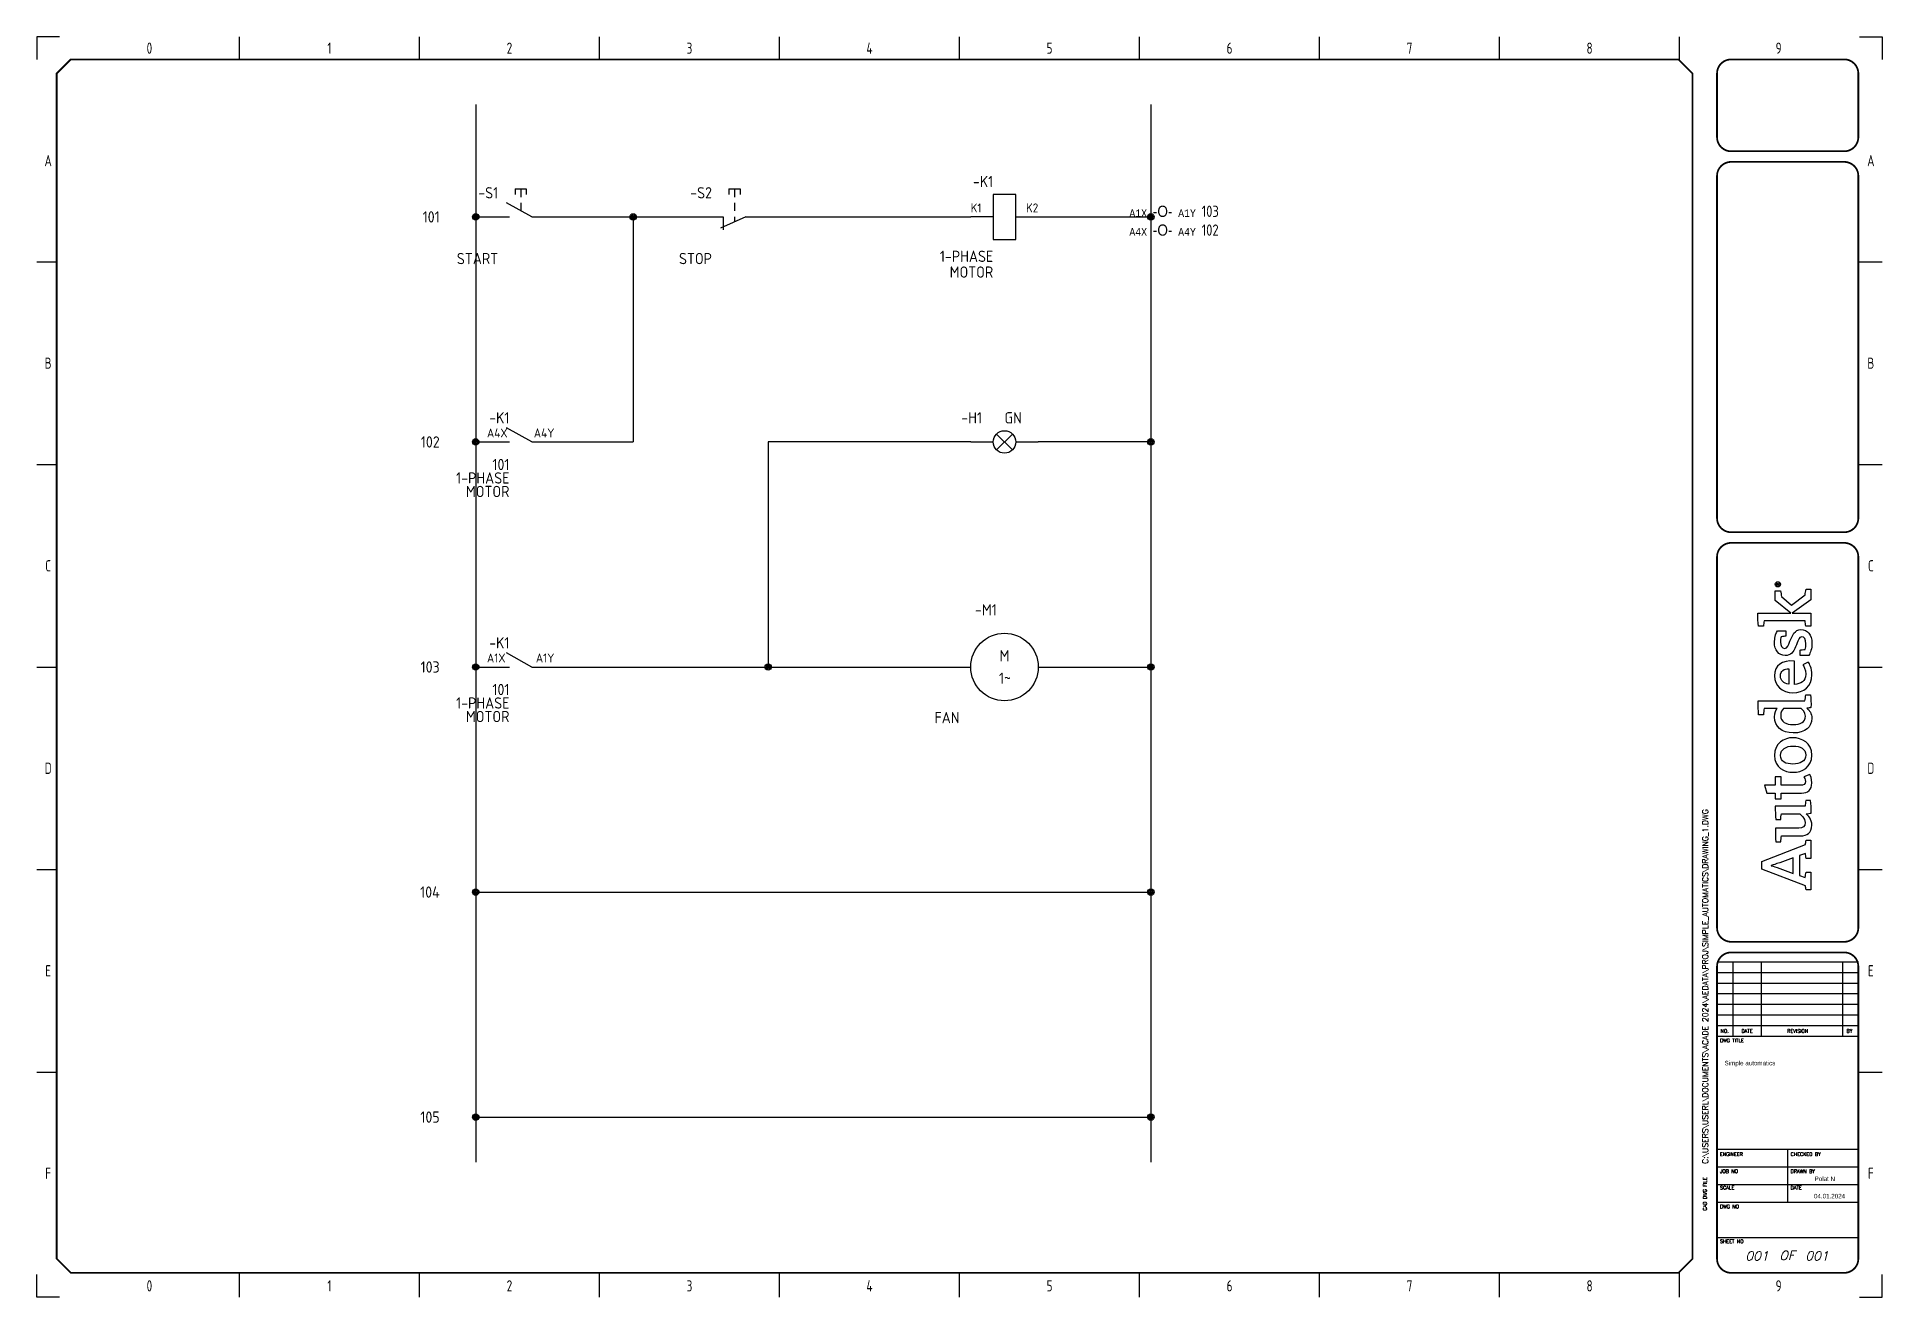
# Model space of a CAD drawing. Extents: x 5 to 415, y 5 to 285.
import ezdxf
from ezdxf.enums import TextEntityAlignment as Align

# ---------------------------------------------------------------- set-up
doc = ezdxf.new("R2010")
doc.units = 0
doc.header["$LTSCALE"] = 10
for name, color, linetype in [('DESC', 7, 'Continuous'), ('DESCCHILD', 7, 'Continuous'), ('LAYER_1', 160, 'Continuous'), ('MISC', 4, 'Continuous'), ('SYMS', 7, 'Continuous'), ('TAGS', 4, 'Continuous'), ('TERMS', 3, 'Continuous'), ('TITLE', 7, 'Continuous'), ('Title blocks', 7, 'Continuous'), ('WIRES', 7, 'Continuous'), ('XREF', 7, 'Continuous'), ('XREFCHILD', 134, 'Continuous')]:
    doc.layers.add(name, color=color, linetype=linetype)
doc.styles.add('ISO8', font='ISO8.shx', dxfattribs={"width": 0.8})
doc.styles.add('ITALIC', font='ITALIC')
doc.styles.add('SIMPLEX', font='simplex')
doc.styles.add('WD_IEC', font='ISOCP2.shx', dxfattribs={"width": 0.9, "height": 4})

# ---------------------------------------------------------------- blocks, each defined once
blk = doc.blocks.new('AI9-BLK2')
at = {"layer": 'LAYER_1', "color": 7}
blk.add_circle((0, 0), 2.03, dxfattribs=at)
blk.add_open_spline([(1.7, 0), (1.7, -1), (1, -1.8), (0, -1.8), (-1, -1.8), (-1.7, -1), (-1.7, 0), (-1.7, 1), (-1, 1.8), (0, 1.8), (1, 1.8), (1.7, 1), (1.7, 0)], degree=3, knots=[0, 0, 0, 0, 1, 1, 1, 2, 2, 2, 3, 3, 3, 4, 4, 4, 4], dxfattribs=at)
blk = doc.blocks.new('AI9-BLK1')
at = {"layer": 'LAYER_1', "color": 7}
for points, knots in [([(0.7, -1.1), (0.7, -1.1), (0.2, -0.4), (0.2, -0.4), (0.1, -0.2), (0, -0.2), (-0.1, -0.1), (0.3, 0), (0.5, 0.2), (0.5, 0.5), (0.5, 0.8), (0.3, 1.1), (-0.2, 1.1), (-0.2, 1.1), (-0.8, 1.1), (-0.8, 1.1), (-0.8, 1.1), (-0.8, -1.1), (-0.8, -1.1), (-0.8, -1.1), (-0.5, -1.1), (-0.5, -1.1), (-0.5, -1.1), (-0.5, -0.1), (-0.5, -0.1), (-0.4, -0.1), (-0.3, -0.2), (-0.2, -0.3), (-0.2, -0.3), (0.3, -1.1), (0.3, -1.1), (0.3, -1.1), (0.7, -1.1), (0.7, -1.1)], [0, 0, 0, 0, 1, 1, 1, 2, 2, 2, 3, 3, 3, 4, 4, 4, 5, 5, 5, 6, 6, 6, 7, 7, 7, 8, 8, 8, 9, 9, 9, 10, 10, 10, 11, 11, 11, 11]), ([(0.2, 0.5), (0.2, 0.2), (-0.1, 0.1), (-0.3, 0.1), (-0.3, 0.1), (-0.5, 0.1), (-0.5, 0.1), (-0.5, 0.1), (-0.5, 0.8), (-0.5, 0.8), (-0.5, 0.8), (-0.2, 0.8), (-0.2, 0.8), (0.1, 0.8), (0.2, 0.7), (0.2, 0.5)], [0, 0, 0, 0, 1, 1, 1, 2, 2, 2, 3, 3, 3, 4, 4, 4, 5, 5, 5, 5])]:
    blk.add_open_spline(points, degree=3, knots=knots, dxfattribs=at)
blk = doc.blocks.new('LOGO')
for points, knots in [([(35.2, 4.3), (35.2, 4.3), (22.1, 38.1), (22.1, 38.1), (22.1, 38.1), (16.1, 38.1), (16.1, 38.1), (16.1, 38.1), (3.2, 4.3), (3.2, 4.3), (2.2, 4.2), (0.9, 4), (0, 3.7), (0, 3.7), (0, 0), (0, 0), (0, 0), (13.7, 0), (13.7, 0), (13.7, 0), (13.7, 3.7), (13.7, 3.7), (12.4, 4), (10.9, 4.3), (9.5, 4.4), (9.5, 4.4), (11.1, 8.8), (11.1, 8.8), (11.1, 8.8), (26.8, 8.8), (26.8, 8.8), (26.8, 8.8), (28.4, 4.3), (28.4, 4.3), (27, 4.2), (25.8, 4), (24.5, 3.7), (24.5, 3.7), (24.5, 0), (24.5, 0), (24.5, 0), (38.7, 0), (38.7, 0), (38.7, 0), (38.7, 3.7), (38.7, 3.7), (37.9, 3.9), (36, 4.3), (35.2, 4.3)], [0, 0, 0, 0, 1, 1, 1, 2, 2, 2, 3, 3, 3, 4, 4, 4, 5, 5, 5, 6, 6, 6, 7, 7, 7, 8, 8, 8, 9, 9, 9, 10, 10, 10, 11, 11, 11, 12, 12, 12, 13, 13, 13, 14, 14, 14, 15, 15, 15, 16, 16, 16, 16]), ([(12.8, 13.8), (12.8, 13.8), (16.6, 24.3), (16.6, 24.3), (17.8, 27.5), (18.2, 28.8), (18.8, 30.9), (18.8, 30.9), (18.9, 30.9), (18.9, 30.9), (19.6, 28.9), (20, 27.5), (21.1, 24.3), (21.1, 24.3), (24.9, 13.8), (24.9, 13.8), (24.9, 13.8), (12.8, 13.8), (12.8, 13.8)], [0, 0, 0, 0, 1, 1, 1, 2, 2, 2, 3, 3, 3, 4, 4, 4, 5, 5, 5, 6, 6, 6, 6]), ([(70.8, 23.1), (70.8, 23.1), (70.8, 27.7), (70.8, 27.7), (70.8, 27.7), (75.3, 27.7), (75.3, 27.7), (75.3, 27.7), (75.3, 34.3), (75.3, 34.3), (75.3, 34.3), (81.3, 36.2), (81.3, 36.2), (81.3, 36.2), (81.3, 27.7), (81.3, 27.7), (81.3, 27.7), (88, 27.7), (88, 27.7), (88, 27.7), (88, 23.1), (88, 23.1), (88, 23.1), (81.3, 23.1), (81.3, 23.1), (81.3, 23.1), (81.3, 8.4), (81.3, 8.4), (81.3, 5.6), (82.1, 4.3), (84.3, 4.3), (86, 4.3), (87.5, 5.1), (88, 5.5), (88, 5.5), (89.7, 0.9), (89.7, 0.9), (88.7, 0.3), (86.5, -0.7), (83.2, -0.7), (77.6, -0.7), (75.3, 2.4), (75.3, 7.4), (75.3, 7.4), (75.3, 23.1), (75.3, 23.1), (75.3, 23.1), (70.8, 23.1), (70.8, 23.1)], [0, 0, 0, 0, 1, 1, 1, 2, 2, 2, 3, 3, 3, 4, 4, 4, 5, 5, 5, 6, 6, 6, 7, 7, 7, 8, 8, 8, 9, 9, 9, 10, 10, 10, 11, 11, 11, 12, 12, 12, 13, 13, 13, 14, 14, 14, 15, 15, 15, 16, 16, 16, 16]), ([(147.1, 4.7), (147.1, 5.4), (147, 6.1), (147, 6.9), (147, 6.9), (147, 41.1), (147, 41.1), (143.4, 41.2), (139.3, 41), (136.1, 40.7), (136.1, 40.7), (136.1, 37), (136.1, 37), (137.7, 36.8), (139.6, 36.6), (141, 36.4), (141, 36.4), (141, 36.4), (141, 36.4), (141, 36.4), (141, 26.2), (141, 26.2), (140, 27.1), (138, 28.4), (134.3, 28.4), (127.3, 28.4), (122, 22.6), (122, 13.8), (122, 4.5), (126.6, -0.7), (133.4, -0.7), (137.1, -0.7), (139.6, 1.1), (141.3, 3.1), (141.3, 2.1), (141.6, 0.6), (141.8, 0), (145.2, -0.2), (148.7, 0.1), (151.7, 0.4), (151.7, 0.4), (151.7, 4.1), (151.7, 4.1), (150.2, 4.2), (148.4, 4.5), (147.1, 4.7)], [0, 0, 0, 0, 1, 1, 1, 2, 2, 2, 3, 3, 3, 4, 4, 4, 5, 5, 5, 6, 6, 6, 7, 7, 7, 8, 8, 8, 9, 9, 9, 10, 10, 10, 11, 11, 11, 12, 12, 12, 13, 13, 13, 14, 14, 14, 15, 15, 15, 15]), ([(229.4, 4.6), (229.4, 4.6), (221.5, 15.2), (221.5, 15.2), (221.5, 15.2), (228, 23), (228, 23), (229.4, 23.1), (231.3, 23.3), (232.4, 23.6), (232.4, 23.6), (232.4, 27.7), (232.4, 27.7), (232.4, 27.7), (225, 27.7), (225, 27.7), (225, 27.7), (215.2, 15.6), (215.2, 15.6), (215.2, 15.6), (215.2, 41.2), (215.2, 41.2), (211.8, 41.3), (208.2, 41.2), (205.1, 40.9), (205.1, 40.9), (205.1, 36.9), (205.1, 36.9), (206.5, 36.8), (208, 36.6), (209.1, 36.5), (209.1, 36.5), (209.1, 4.5), (209.1, 4.5), (207.8, 4.4), (206.3, 4.2), (205.1, 4), (205.1, 4), (205.1, 0), (205.1, 0), (205.1, 0), (215.2, 0), (215.2, 0), (215.2, 0), (215.2, 14.5), (215.2, 14.5), (215.2, 14.5), (225.6, 0), (225.6, 0), (225.6, 0), (233.7, 0), (233.7, 0), (233.7, 0), (233.7, 3.8), (233.7, 3.8), (232.2, 4.2), (230.6, 4.4), (229.4, 4.6)], [0, 0, 0, 0, 1, 1, 1, 2, 2, 2, 3, 3, 3, 4, 4, 4, 5, 5, 5, 6, 6, 6, 7, 7, 7, 8, 8, 8, 9, 9, 9, 10, 10, 10, 11, 11, 11, 12, 12, 12, 13, 13, 13, 14, 14, 14, 15, 15, 15, 16, 16, 16, 17, 17, 17, 18, 18, 18, 19, 19, 19, 19]), ([(59.7, -0.1), (59.5, 0.6), (59.2, 2.6), (59.1, 3.8), (57.8, 2), (54.9, -0.7), (50.2, -0.7), (44.2, -0.7), (42, 3.1), (42, 8.1), (42, 8.1), (42, 22.9), (42, 22.9), (40.6, 23.2), (38.8, 23.4), (37.3, 23.5), (37.3, 23.5), (37.3, 27.3), (37.3, 27.3), (40.3, 27.6), (44.4, 27.8), (48, 27.6), (48, 27.6), (48, 9.3), (48, 9.3), (48, 6.2), (49.1, 4.5), (52.3, 4.5), (55.8, 4.5), (58.4, 7.9), (59, 8.6), (59, 8.6), (59, 23), (59, 23), (57.8, 23.2), (56, 23.4), (54.6, 23.5), (54.6, 23.5), (54.6, 27.3), (54.6, 27.3), (57.6, 27.7), (61.5, 27.8), (65, 27.7), (65, 27.7), (65, 4.6), (65, 4.6), (66.3, 4.4), (68.1, 4.2), (69.6, 4.1), (69.6, 4.1), (69.6, 0.3), (69.6, 0.3), (66.7, 0), (63, -0.2), (59.7, -0.1)], [0, 0, 0, 0, 1, 1, 1, 2, 2, 2, 3, 3, 3, 4, 4, 4, 5, 5, 5, 6, 6, 6, 7, 7, 7, 8, 8, 8, 9, 9, 9, 10, 10, 10, 11, 11, 11, 12, 12, 12, 13, 13, 13, 14, 14, 14, 15, 15, 15, 16, 16, 16, 17, 17, 17, 18, 18, 18, 18]), ([(104.8, -0.7), (95.2, -0.7), (91.4, 7), (91.4, 13.8), (91.4, 20.6), (95.1, 28.4), (104.6, 28.4), (114.1, 28.4), (118.3, 20.8), (118.3, 14), (118.3, 7.2), (114.2, -0.7), (104.8, -0.7)], [0, 0, 0, 0, 1, 1, 1, 2, 2, 2, 3, 3, 3, 4, 4, 4, 4]), ([(104.5, 23.6), (99.6, 23.6), (97.8, 19.5), (97.8, 14), (97.8, 8.5), (99.9, 4.1), (104.8, 4.1), (109.8, 4.1), (111.8, 8.2), (111.8, 13.8), (111.8, 19.3), (109.5, 23.6), (104.5, 23.6)], [0, 0, 0, 0, 1, 1, 1, 2, 2, 2, 3, 3, 3, 4, 4, 4, 4]), ([(141, 7.6), (140.3, 6.7), (138.2, 4.3), (135, 4.3), (130.5, 4.3), (128.5, 8.1), (128.5, 13.8), (128.5, 19.6), (130.9, 23.5), (135.4, 23.5), (138.3, 23.5), (139.9, 22.3), (141, 21.3), (141, 21.3), (141, 7.6), (141, 7.6)], [0, 0, 0, 0, 1, 1, 1, 2, 2, 2, 3, 3, 3, 4, 4, 4, 5, 5, 5, 5]), ([(167.6, 4.1), (171.4, 4.1), (173.8, 5.5), (175, 6.2), (175, 6.2), (177.1, 2.1), (177.1, 2.1), (175.5, 1.1), (172.6, -0.7), (167.2, -0.7), (158.2, -0.7), (153.3, 5.5), (153.3, 14), (153.3, 22.5), (158.9, 28.4), (166.4, 28.4), (174.6, 28.4), (178.7, 22.5), (177.9, 12.9), (177.9, 12.9), (159.8, 12.9), (159.8, 12.9), (160, 7.9), (162.3, 4.1), (167.6, 4.1)], [0, 0, 0, 0, 1, 1, 1, 2, 2, 2, 3, 3, 3, 4, 4, 4, 5, 5, 5, 6, 6, 6, 7, 7, 7, 8, 8, 8, 8]), ([(172, 17.3), (171.9, 20.8), (170.4, 23.7), (166.3, 23.7), (162.6, 23.7), (160.6, 21.2), (159.9, 17.3), (159.9, 17.3), (172, 17.3), (172, 17.3)], [0, 0, 0, 0, 1, 1, 1, 2, 2, 2, 3, 3, 3, 3]), ([(193.3, 16.4), (190.2, 17.6), (187.8, 18.3), (187.8, 20.5), (187.8, 22.6), (189.9, 23.7), (192.6, 23.7), (194.1, 23.7), (195.6, 23.5), (196.8, 23.1), (196.9, 21.9), (197.1, 20.1), (197.3, 19.6), (197.3, 19.6), (201.3, 19.6), (201.3, 19.6), (201.3, 19.6), (201.3, 26.1), (201.3, 26.1), (200.2, 26.8), (197.1, 28.4), (192.4, 28.4), (186.5, 28.4), (182.2, 25), (182.2, 20.1), (182.2, 15.7), (184.9, 13.4), (189.1, 11.9), (193.4, 10.4), (196.7, 9.3), (196.7, 7.2), (196.7, 5.1), (195, 3.9), (191.4, 3.9), (189.9, 3.9), (188.1, 4.1), (187, 4.6), (186.9, 5.9), (186.6, 7.8), (186.3, 8.4), (186.3, 8.4), (182.3, 8.4), (182.3, 8.4), (182.3, 8.4), (182.3, 1.6), (182.3, 1.6), (182.3, 1.6), (182.3, 1.6), (182.3, 1.6), (184.1, 0.5), (187.5, -0.8), (191.8, -0.8), (198.3, -0.8), (202.4, 2.6), (202.4, 7.8), (202.4, 12.5), (197.8, 14.6), (193.3, 16.4)], [0, 0, 0, 0, 1, 1, 1, 2, 2, 2, 3, 3, 3, 4, 4, 4, 5, 5, 5, 6, 6, 6, 7, 7, 7, 8, 8, 8, 9, 9, 9, 10, 10, 10, 11, 11, 11, 12, 12, 12, 13, 13, 13, 14, 14, 14, 15, 15, 15, 16, 16, 16, 17, 17, 17, 18, 18, 18, 19, 19, 19, 19])]:
    blk.add_open_spline(points, degree=3, knots=knots)
for name, p in [('AI9-BLK2', (237.6, 25.7)), ('AI9-BLK1', (237.8, 25.7))]:
    blk.add_blockref(name, p)
blk = doc.blocks.new('Title_blocks_A3')
at = {"layer": 'TITLE'}
for p, q in [((372.89, 276.86), (372.89, 259.33)), ((378.32, 79.49), (409.72, 79.49)), ((381.85, 79.49), (381.85, 63)), ((388.13, 79.49), (388.13, 63)), ((406.19, 79.49), (406.19, 63)), ((378.32, 77.13), (409.72, 77.13)), ((378.32, 74.78), (409.72, 74.78)), ((378.32, 72.42), (409.72, 72.42)), ((378.32, 70.06), (409.72, 70.06)), ((378.32, 67.71), (409.72, 67.71)), ((378.32, 65.35), (409.72, 65.35)), ((378.32, 63), (409.72, 63)), ((372.89, 13.53), (372.89, 37.81)), ((378.32, 37.87), (409.72, 37.87)), ((394.02, 26.1), (394.02, 37.87)), ((378.32, 33.95), (409.72, 33.95)), ((378.32, 30.02), (409.72, 30.02)), ((378.32, 26.1), (409.72, 26.1)), ((378.32, 18.24), (409.72, 18.24))]:
    blk.add_line(p, q, dxfattribs=at)
at = {"layer": 'TITLE', "const_width": 0.392}
blk.add_lwpolyline([(372.89, 13.53), (372.89, 276.86), (369.75, 280), (12.53, 280), (9.39, 276.86), (9.39, 13.53), (12.53, 10.39), (369.75, 10.39)], close=True, dxfattribs=at)
for points in [[(381.46, 280, 0.414214), (378.32, 276.86, 0.414214)], [(409.72, 276.86, 0.414214), (406.58, 280, 0.414214)], [(378.32, 262.73, 0.414214), (381.46, 259.59, 0.414214)], [(406.58, 259.59, 0.414214), (409.72, 262.73, 0.414214)], [(381.46, 257.23, 0.414214), (378.32, 254.09, 0.414214)], [(409.72, 254.09, 0.414214), (406.58, 257.23, 0.414214)], [(378.32, 178.08, 0.414214), (381.46, 174.94, 0.414214)], [(406.58, 174.94, 0.414214), (409.72, 178.08, 0.414214)], [(381.46, 172.58, 0.414214), (378.32, 169.44, 0.414214)], [(409.72, 169.44, 0.414214), (406.58, 172.58, 0.414214)], [(378.32, 87.08, 0.414214), (381.46, 83.94, 0.414214)], [(406.58, 83.94, 0.414214), (409.72, 87.08, 0.414214)], [(381.46, 81.58, 0.414214), (378.32, 78.44, 0.414214)], [(409.72, 78.44, 0.414214), (406.58, 81.58, 0.414214)], [(378.32, 13.53, 0.414214), (381.46, 10.39, 0.414214)], [(406.58, 10.39, 0.414214), (409.72, 13.53, 0.414214)]]:
    blk.add_lwpolyline(points, format="xyb", dxfattribs=at)
for points in [[(406.58, 280), (381.46, 280)], [(378.32, 276.86), (378.32, 262.73)], [(409.72, 276.86), (409.72, 262.73)], [(406.58, 259.59), (381.46, 259.59)], [(378.32, 254.09), (378.32, 178.08)], [(406.58, 257.23), (381.46, 257.23)], [(409.72, 254.09), (409.72, 178.08)], [(381.46, 174.94), (406.58, 174.94)], [(381.46, 172.58), (406.58, 172.58)], [(381.46, 83.94), (406.58, 83.94)], [(378.32, 78.44), (378.32, 13.53)], [(381.46, 81.58), (406.58, 81.58)], [(409.72, 78.44), (409.72, 13.53)], [(381.46, 10.39), (406.58, 10.39)]]:
    blk.add_lwpolyline(points, dxfattribs=at)
at = {"layer": 'TITLE', "color": 7, "const_width": 0.392}
for points in [[(378.32, 169.44), (378.32, 87.08)], [(409.72, 169.44), (409.72, 87.08)]]:
    blk.add_lwpolyline(points, dxfattribs=at)
at = {"layer": 'Title blocks', "color": 7}
for p, q in [((50, 280), (50, 285)), ((90, 280), (90, 285)), ((130, 280), (130, 285)), ((170, 280), (170, 285)), ((250, 280), (250, 285)), ((290, 280), (290, 285)), ((330, 280), (330, 285)), ((370, 280), (370, 285)), ((5, 235), (9.39, 235)), ((410, 235), (415, 235)), ((5, 190), (9.39, 190)), ((410, 190), (415, 190)), ((5, 100), (9.39, 100)), ((410, 100), (415, 100)), ((5, 55), (9.39, 55)), ((410, 55), (415, 55)), ((50, 5), (50, 10.39)), ((90, 5), (90, 10.39)), ((130, 5), (130, 10.39)), ((170, 5), (170, 10.39)), ((250, 5), (250, 10.39)), ((290, 5), (290, 10.39)), ((330, 5), (330, 10.39)), ((370, 5), (370, 10.64))]:
    blk.add_line(p, q, dxfattribs=at)
at = {"layer": 'Title blocks', "color": 2}
for p, q in [((210, 280), (210, 285)), ((5, 145), (9.39, 145)), ((410, 145), (415, 145)), ((210, 5), (210, 10.39))]:
    blk.add_line(p, q, dxfattribs=at)
at = {"layer": 'Title blocks'}
for points in [[(10, 285), (5, 285), (5, 280)], [(410, 285), (415, 285), (415, 280)], [(10, 5), (5, 5), (5, 10)], [(410, 5), (415, 5), (415, 10)]]:
    blk.add_lwpolyline(points, dxfattribs=at)
at = {"xscale": 0.2857500000000073, "yscale": 0.2857500000000073, "zscale": 0.2857500000000073, "rotation": 90}
blk.add_blockref('LOGO', (399.19, 95.48), dxfattribs=at)
at = {"layer": 'TITLE', "color": 1, "style": 'SIMPLEX'}
for s, p in [('DWG TITLE', (378.97, 61.62)), ('ENGINEER', (378.97, 36.37)), ('CHECKED BY', (394.67, 36.37)), ('JOB NO', (378.97, 32.57)), ('DRAWN BY', (394.67, 32.57)), ('SCALE', (378.97, 28.91)), ('DATE', (394.67, 28.91)), ('DWG NO', (378.97, 24.72)), ('SHEET NO', (378.97, 17))]:
    blk.add_text(s, height=0.785, dxfattribs=at).set_placement(p)
at = {"layer": 'TITLE', "color": 1}
for s, height, style, p in [('NO.', 0.785, 'SIMPLEX', (380.02, 64.11)), ('DATE', 0.785, 'SIMPLEX', (384.99, 64.11)), ('REVISION', 0.785, 'SIMPLEX', (396.24, 64.11)), ('BY', 0.785, 'SIMPLEX', (407.76, 64.11)), ('OF', 2, 'ITALIC', (393.89, 14.25))]:
    blk.add_text(s, height=height, dxfattribs=dict(at, style=style)).set_placement(p, align=Align.MIDDLE)
at = {"layer": 'TITLE', "color": 1, "style": 'SIMPLEX'}
blk.add_text('CAD DWG FILE', height=0.7852, rotation=90, dxfattribs=at).set_placement((376.02, 24.2))
at = {"layer": 'TITLE', "color": 1, "style": 'ITALIC'}
for tag, height, p in [('TITLE#1', 1.5, (393.23, 52.79)), ('TITLE#2', 1.5, (393.23, 50.25)), ('TITLE#3', 1.5, (393.23, 47.71)), ('TITLE#4', 1.5, (393.23, 45.16)), ('DWG#', 2, (393.23, 20.38))]:
    blk.add_attdef(tag, text='', height=height, dxfattribs=at).set_placement(p, align=Align.CENTER)
at = {"layer": 'TITLE', "color": 1, "style": 'SIMPLEX'}
blk.add_attdef('CAD#', (376.32, 34.6), '', height=1.25, rotation=90, dxfattribs=at)
at = {"layer": 'TITLE', "color": 1}
for tag, p, height, style in [('ENGINEER', (381.68, 34.6), 1.25, 'ITALIC'), ('CHKDBY', (396.6, 34.6), 1.25, 'ITALIC'), ('JOB#', (384.53, 30.65), 1.25, 'SIMPLEX'), ('DRAWNBY', (397.48, 30.65), 1.25, 'ITALIC'), ('SCALE', (383.14, 26.88), 1.25, 'SIMPLEX'), ('DATE', (396.4, 26.88), 1.25, 'SIMPLEX'), ('SHTS', (397.95, 13.15), 2, 'ITALIC')]:
    blk.add_attdef(tag, p, '', height=height, dxfattribs=dict(at, style=style))
at = {"layer": 'TITLE', "color": 1, "style": 'ITALIC'}
blk.add_attdef('SH#', text='', height=2, dxfattribs=at).set_placement((389.77, 13.15), align=Align.RIGHT)
at = {"layer": 'TITLE', "color": 7, "flags": 9}
blk.add_attdef('WD_TB', (381.46, 10.39), '', height=1.57, dxfattribs=at)
at = {"layer": 'Title blocks', "style": 'ISO8', "width": 0.8}
for s, p in [('0', (30, 282.5)), ('1', (70, 282.5)), ('2', (110, 282.5)), ('3', (150, 282.5)), ('4', (190, 282.5)), ('5', (230, 282.5)), ('6', (270, 282.5)), ('7', (310, 282.5)), ('8', (350, 282.5)), ('9', (392, 282.5)), ('A', (7.5, 257.5)), ('A', (412.5, 257.5)), ('B', (7.5, 212.5)), ('B', (412.5, 212.5)), ('C', (7.5, 167.5)), ('C', (412.5, 167.5)), ('D', (7.5, 122.5)), ('D', (412.5, 122.5)), ('E', (7.5, 77.5)), ('E', (412.5, 77.5)), ('F', (7.5, 32.5)), ('F', (412.5, 32.5)), ('0', (30, 7.5)), ('1', (70, 7.5)), ('2', (110, 7.5)), ('3', (150, 7.5)), ('4', (190, 7.5)), ('5', (230, 7.5)), ('6', (270, 7.5)), ('7', (310, 7.5)), ('8', (350, 7.5)), ('9', (392, 7.5))]:
    blk.add_text(s, height=2.5, dxfattribs=at).set_placement(p, align=Align.MIDDLE)
blk = doc.blocks.new('WD_MLRH')
at = {"style": 'WD_IEC'}
blk.add_attdef('RUNGFIRST', text='', height=2.5, dxfattribs=at).set_placement((-8, 0), align=Align.MIDDLE_RIGHT)
at = {"style": 'WD_IEC', "flags": 1}
for tag, p in [('RUNGHORV', (-8, -4.05)), ('WIREMODE', (-8, -8.99)), ('RUNGDIST', (-8, -6.4)), ('RUNGCNT', (-8, -7.6)), ('RUNGINC', (-8, -5.2)), ('WIRE-START', (-8, -11.39)), ('WIRE-GSUF', (-8, -12.69)), ('WIREFMT', (-8, -10.29)), ('PH3SPACE', (-8, -13.98))]:
    blk.add_attdef(tag, text='', height=0.8, dxfattribs=at).set_placement(p, align=Align.RIGHT)
blk = doc.blocks.new('WDDOT')
for radius in [0.72, 0.449, 0.223]:
    blk.add_circle((0, 0), radius)
blk = doc.blocks.new('HPB11')
for p, q in [((-1.25, 6.25), (1.25, 6.25)), ((-1.25, 6.25), (-1.25, 5)), ((0, 6.25), (0, 4.38)), ((1.25, 6.25), (1.25, 5)), ((-7.5, 0), (-2.5, 0)), ((2.5, 0), (-3.12, 3.12)), ((0, 3.12), (0, 1.39)), ((2.5, 0), (7.5, 0))]:
    blk.add_line(p, q)
at = {"style": 'WD_IEC'}
for tag, p in [('INST', (-5, 10.12)), ('LOC', (-5, 7.12)), ('TAG1', (-5, 4.12)), ('DESC1', (-5, -10.5)), ('DESC2', (-5, -13.5)), ('DESC3', (-5, -16.5))]:
    blk.add_attdef(tag, text='', height=2.5, dxfattribs=at).set_placement(p, align=Align.RIGHT)
for tag, p, height, flags in [('MFG', (4.92, 12.12), 1.5, 9), ('CAT', (4.92, 9.62), 1.5, 9), ('X4TERM01', (-7.5, 0), 0.32, 1), ('TERM01', (-7.5, 1), 2, 8), ('X8LINK', (0, 0), 0.32, 1), ('X1TERM02', (7.5, 0), 0.32, 1), ('ASSYCODE', (3.5, -2.75), 1, 1), ('FAMILY', (3.5, -4.25), 1, 1), ('CATDESC', (3.5, -5.75), 1, 1), ('CONTACT', (3.5, -7.5), 1, 1), ('COMMON', (4.75, -8.75), 1, 1)]:
    blk.add_attdef(tag, p, '', height=height, dxfattribs=dict(at, flags=flags))
at = {"style": 'WD_IEC', "flags": 8}
blk.add_attdef('TERM02', text='', height=2, dxfattribs=at).set_placement((7.5, 1), align=Align.RIGHT)
at = {"lineweight": 15, "style": 'WD_IEC'}
blk.add_attdef('XREF', text='', height=2.5, dxfattribs=at).set_placement((-5, -7.5), align=Align.RIGHT)
blk = doc.blocks.new('HCR1')
for p, q in [((-2.5, 0), (-7.5, 0)), ((2.5, 0), (7.5, 0))]:
    blk.add_line(p, q)
blk.add_lwpolyline([(-2.5, -5), (2.5, -5), (2.5, 5), (-2.5, 5)], close=True)
at = {"style": 'WD_IEC'}
for tag, p in [('INST', (-2.5, 13.62)), ('LOC', (-2.5, 10.12)), ('TAG1', (-2.5, 6.62)), ('DESC1', (-2.5, -10)), ('DESC2', (-2.5, -13.5)), ('DESC3', (-2.5, -17))]:
    blk.add_attdef(tag, text='', height=2.5, dxfattribs=at).set_placement(p, align=Align.RIGHT)
for tag, p, height, flags in [('MFG', (4.92, 12.12), 1.5, 9), ('CAT', (4.92, 9.62), 1.5, 9), ('X2LINK', (0, 5), 0.32, 1), ('X4TERM01', (-7.5, 0), 0.32, 1), ('TERM01', (-7.5, 1), 2, 8), ('X1TERM02', (7.5, 0), 0.32, 1), ('ASSYCODE', (3.5, -1.5), 1, 1), ('FAMILY', (3.5, -3), 1, 1), ('CATDESC', (3.5, -4.5), 1, 1), ('X8LINK', (0, -5), 0.32, 1)]:
    blk.add_attdef(tag, p, '', height=height, dxfattribs=dict(at, flags=flags))
at = {"style": 'WD_IEC', "flags": 8}
blk.add_attdef('TERM02', text='', height=2, dxfattribs=at).set_placement((7.5, 1), align=Align.RIGHT)
at = {"lineweight": 15, "style": 'WD_IEC'}
for tag, p in [('NO', (26.25, 0)), ('NC', (26.25, -4))]:
    blk.add_attdef(tag, text='', height=2.5, dxfattribs=at).set_placement(p, align=Align.RIGHT)
for tag, p in [('XREFNO', (27.75, 0)), ('XREFNC', (27.75, -4))]:
    blk.add_attdef(tag, p, '', height=2.5, dxfattribs=at)
blk = doc.blocks.new('HPB12')
for p, q in [((-1.25, 6.25), (1.25, 6.25)), ((-1.25, 6.25), (-1.25, 5)), ((0, 6.25), (0, 4.38)), ((1.25, 6.25), (1.25, 5)), ((-7.5, 0), (-2.5, 0)), ((2.5, 0), (-3.12, -2.5)), ((-2.5, 0), (-2.5, -2.87)), ((0, 3.12), (0, 1.39)), ((0, 0), (0, -1.11)), ((2.5, 0), (7.5, 0))]:
    blk.add_line(p, q)
at = {"style": 'WD_IEC'}
for tag, p in [('INST', (-5, 10.12)), ('LOC', (-5, 7.12)), ('TAG1', (-5, 4.12)), ('DESC1', (-5, -10.5)), ('DESC2', (-5, -13.5)), ('DESC3', (-5, -16.5))]:
    blk.add_attdef(tag, text='', height=2.5, dxfattribs=at).set_placement(p, align=Align.RIGHT)
for tag, p, height, flags in [('MFG', (4.92, 12.12), 1.5, 9), ('CAT', (4.92, 9.62), 1.5, 9), ('X4TERM01', (-7.5, 0), 0.32, 1), ('TERM01', (-7.5, 1), 2, 8), ('X1TERM02', (7.5, 0), 0.32, 1), ('X8LINK', (0, -1.74), 0.32, 1), ('ASSYCODE', (3.5, -2.75), 1, 1), ('FAMILY', (3.5, -4.25), 1, 1), ('CATDESC', (3.5, -5.75), 1, 1), ('CONTACT', (3.5, -7.5), 1, 1), ('COMMON', (4.75, -8.75), 1, 1)]:
    blk.add_attdef(tag, p, '', height=height, dxfattribs=dict(at, flags=flags))
at = {"style": 'WD_IEC', "flags": 8}
blk.add_attdef('TERM02', text='', height=2, dxfattribs=at).set_placement((7.5, 1), align=Align.RIGHT)
at = {"lineweight": 15, "style": 'WD_IEC'}
blk.add_attdef('XREF', text='', height=2.5, dxfattribs=at).set_placement((-5, -7.5), align=Align.RIGHT)
blk = doc.blocks.new('HMO12')
blk.add_circle((0, 0), 7.5)
at = {"style": 'WD_IEC'}
for tag, p in [('INST', (-1.72, 18.46)), ('LOC', (-1.72, 14.96)), ('TAG1', (-1.72, 11.46)), ('DESC1', (-10, -12.5)), ('DESC2', (-10, -16)), ('RATING1', (-10, -23)), ('DESC3', (-10, -19.5)), ('RATING2', (-10, -26.5)), ('RATING3', (-10, -30))]:
    blk.add_attdef(tag, text='', height=2.5, dxfattribs=at).set_placement(p, align=Align.RIGHT)
for tag, p, height, flags in [('MFG', (9.92, 12.12), 1.5, 9), ('CAT', (9.92, 9.62), 1.5, 9), ('X2LINK', (0, 7.5), 0.32, 1), ('X4TERM01', (-7.5, 0), 0.32, 1), ('X1TERM02', (7.5, 0), 0.32, 1), ('TERM02', (7.66, 1), 2, 8), ('ASSYCODE', (13.5, -4), 1, 1), ('X8LINK', (0, -7.5), 0.32, 1), ('X0TERM03', (0, -7.5), 0.32, 1), ('FAMILY', (13.5, -5.5), 1, 1), ('CATDESC', (13.5, -7), 1, 1)]:
    blk.add_attdef(tag, p, '', height=height, dxfattribs=dict(at, flags=flags))
at = {"style": 'WD_IEC', "flags": 8}
blk.add_attdef('TERM01', text='', height=2, dxfattribs=at).set_placement((-8.07, 0.96), align=Align.RIGHT)
at = {"style": 'WD_IEC'}
for tag, p in [('M', (0, 1.25)), ('1~', (0.1, -3.75))]:
    blk.add_attdef(tag, text='', height=2.5, dxfattribs=at).set_placement(p, align=Align.CENTER)
at = {"lineweight": 15, "style": 'WD_IEC'}
for tag, p in [('XREF', (-10, -8.75)), ('WDTAGALT', (-10, -33.75))]:
    blk.add_attdef(tag, text='', height=2.5, dxfattribs=at).set_placement(p, align=Align.RIGHT)
at = {"linetype": 'Continuous', "style": 'WD_IEC'}
blk.add_attdef('TERM03', (1.25, -10), '', height=2, dxfattribs=at)
blk = doc.blocks.new('HCR21')
for p, q in [((-7.5, 0), (-2.5, 0)), ((2.5, 0), (-3.12, 3.12)), ((2.5, 0), (7.5, 0))]:
    blk.add_line(p, q)
at = {"style": 'WD_IEC'}
for tag, p in [('INST', (-2.5, 10.12)), ('LOC', (-2.5, 7.12)), ('TAG2', (-2.5, 4.12)), ('DESC1', (-2.5, -9.25)), ('DESC2', (-2.5, -12.25)), ('DESC3', (-2.5, -15.25))]:
    blk.add_attdef(tag, text='', height=2.5, dxfattribs=at).set_placement(p, align=Align.RIGHT)
for tag, p, height, flags in [('X4TERM01', (-7.5, 0), 0.32, 1), ('TERM01', (-7.5, 1), 2, 8), ('X2LINK', (0, 2.27), 0.32, 1), ('X8LINK', (0, 0.77), 0.32, 1), ('X1TERM02', (7.5, 0), 0.32, 1), ('CONTACT', (6.5, -2.25), 1, 1), ('FAMILY', (6.5, -3.75), 1, 1), ('COMMON', (7.75, -3.5), 1, 1)]:
    blk.add_attdef(tag, p, '', height=height, dxfattribs=dict(at, flags=flags))
at = {"style": 'WD_IEC', "flags": 8}
for tag, height, p in [('TERM02', 2, (7.5, 1)), ('XREF', 2.5, (-2.5, -6.25))]:
    blk.add_attdef(tag, text='', height=height, dxfattribs=at).set_placement(p, align=Align.RIGHT)
blk = doc.blocks.new('HLT1G')
for p, q in [((-7.5, 0), (-2.5, 0)), ((1.77, -1.77), (-1.77, 1.77)), ((1.77, 1.77), (-1.77, -1.77)), ((2.5, 0), (7.5, 0))]:
    blk.add_line(p, q)
blk.add_circle((0, 0), 2.5)
at = {"style": 'WD_IEC'}
for tag, p in [('INST', (-5, 11.12)), ('LOC', (-5, 7.62)), ('TAG1', (-5, 4.12)), ('DESC1', (-5, -10)), ('DESC2', (-5, -13.5)), ('DESC3', (-5, -17))]:
    blk.add_attdef(tag, text='', height=2.5, dxfattribs=at).set_placement(p, align=Align.RIGHT)
for tag, p, height, flags in [('MFG', (4.92, 12.12), 1.5, 9), ('CAT', (4.92, 9.62), 1.5, 9), ('X4TERM01', (-7.5, 0), 0.32, 1), ('TERM01', (-7.5, 1), 2, 8), ('X2LINK', (0, 2.5), 0.32, 1), ('X1TERM02', (7.5, 0), 0.32, 1), ('X8LINK', (0, -2.5), 0.32, 1), ('ASSYCODE', (8.5, -4), 1, 1), ('FAMILY', (8.5, -5.5), 1, 1), ('CATDESC', (8.5, -7), 1, 1)]:
    blk.add_attdef(tag, p, '', height=height, dxfattribs=dict(at, flags=flags))
at = {"lineweight": 15, "style": 'WD_IEC'}
blk.add_attdef('COLOR', (0, 4.12), '', height=2.5, dxfattribs=at)
at = {"style": 'WD_IEC', "flags": 8}
blk.add_attdef('TERM02', text='', height=2, dxfattribs=at).set_placement((7.5, 1), align=Align.RIGHT)
at = {"lineweight": 15, "style": 'WD_IEC'}
for tag, p in [('XREF', (-5, -6.25)), ('WDTAGALT', (-5, -20))]:
    blk.add_attdef(tag, text='', height=2.5, dxfattribs=at).set_placement(p, align=Align.RIGHT)

msp = doc.modelspace()

# ---------------------------------------------------------------- linework, layer by layer
at = {"layer": 'WIRES'}
for p, q in [((102.5, 270), (102.5, 35)), ((252.5, 270), (252.5, 35)), ((102.5, 245), (105, 245)), ((120, 245), (152.5, 245)), ((137.5, 245), (137.5, 195)), ((167.5, 245), (212.5, 245)), ((227.5, 245), (252.5, 245)), ((102.5, 195), (105, 195)), ((120, 195), (137.5, 195)), ((167.5, 195), (167.5, 145)), ((212.5, 195), (167.5, 195)), ((252.5, 195), (227.5, 195)), ((102.5, 145), (105, 145)), ((120, 145), (212.5, 145)), ((227.5, 145), (252.5, 145)), ((102.5, 95), (252.5, 95)), ((102.5, 45), (252.5, 45))]:
    msp.add_line(p, q, dxfattribs=at)

# ---------------------------------------------------------------- block references
msp.add_blockref('WD_MLRH', (102.5, 245)).add_auto_attribs({'RUNGFIRST': '101'})
at = {"layer": 'SYMS'}
ref = msp.add_blockref('Title_blocks_A3', (0, 0), dxfattribs=at)
ref.add_attrib('CAD#', 'C:\\USERS\\USERL\\DOCUMENTS\\ACADE 2024\\AEDATA\\PROJ\\SIMPLE_AUTOMATICS\\DRAWING_1.DWG', (376.32, 34.6), dxfattribs={"layer": 'TITLE', "color": 1, "height": 1.25, "rotation": 90, "style": 'SIMPLEX'})
ref.add_attrib('SH#', '001', dxfattribs={"layer": 'TITLE', "color": 1, "height": 2, "style": 'ITALIC'}).set_placement((389.77, 13.15), align=Align.RIGHT)
ref.add_attrib('SHTS', '001', (397.95, 13.15), dxfattribs={"layer": 'TITLE', "color": 1, "height": 2, "style": 'ITALIC'})
ref = msp.add_blockref('HPB11', (112.5, 245), dxfattribs=at)
ref.add_attrib('DESC1', 'START', dxfattribs={"layer": 'DESC', "height": 2.5, "style": 'WD_IEC'}).set_placement((107.5, 234.5), align=Align.RIGHT)
ref.add_attrib('TAG1', '-S1', dxfattribs={"layer": 'TAGS', "height": 2.5, "style": 'WD_IEC'}).set_placement((107.5, 249.12), align=Align.RIGHT)
ref = msp.add_blockref('HPB12', (160, 245), dxfattribs=at)
ref.add_attrib('DESC1', 'STOP', dxfattribs={"layer": 'DESC', "height": 2.5, "style": 'WD_IEC'}).set_placement((155, 234.5), align=Align.RIGHT)
ref.add_attrib('TAG1', '-S2', dxfattribs={"layer": 'TAGS', "height": 2.5, "style": 'WD_IEC'}).set_placement((155, 249.12), align=Align.RIGHT)
ref = msp.add_blockref('HCR1', (220, 245), dxfattribs=at)
ref.add_attrib('TERM02', 'K2', dxfattribs={"layer": 'TERMS', "height": 2, "style": 'WD_IEC', "flags": 8}).set_placement((227.5, 246), align=Align.RIGHT)
ref.add_attrib('TERM01', 'K1', (212.5, 246), dxfattribs={"layer": 'TERMS', "height": 2, "style": 'WD_IEC', "flags": 8})
ref.add_attrib('DESC2', 'MOTOR', dxfattribs={"layer": 'DESC', "height": 2.5, "style": 'WD_IEC'}).set_placement((217.5, 231.5), align=Align.RIGHT)
ref.add_attrib('DESC1', '1-PHASE', dxfattribs={"layer": 'DESC', "height": 2.5, "style": 'WD_IEC'}).set_placement((217.5, 235), align=Align.RIGHT)
ref.add_attrib('TAG1', '-K1', dxfattribs={"layer": 'TAGS', "height": 2.5, "style": 'WD_IEC'}).set_placement((217.5, 251.62), align=Align.RIGHT)
for p in [(102.5, 245), (137.5, 245), (252.5, 245), (102.5, 195), (252.5, 195), (102.5, 145), (167.5, 145), (252.5, 145), (102.5, 95), (252.5, 95), (102.5, 45), (252.5, 45)]:
    msp.add_blockref('WDDOT', p, dxfattribs=at)
ref = msp.add_blockref('HCR21', (112.5, 195), dxfattribs=at)
ref.add_attrib('TERM02', 'A4Y', dxfattribs={"layer": 'TERMS', "height": 2, "style": 'WD_IEC', "flags": 8}).set_placement((120, 196), align=Align.RIGHT)
ref.add_attrib('TERM01', 'A4X', (105, 196), dxfattribs={"layer": 'TERMS', "height": 2, "style": 'WD_IEC', "flags": 8})
ref.add_attrib('XREF', '101', dxfattribs={"layer": 'XREFCHILD', "height": 2.5, "style": 'WD_IEC', "flags": 8}).set_placement((110, 188.75), align=Align.RIGHT)
ref.add_attrib('DESC2', 'MOTOR', dxfattribs={"layer": 'DESCCHILD', "height": 2.5, "style": 'WD_IEC'}).set_placement((110, 182.75), align=Align.RIGHT)
ref.add_attrib('DESC1', '1-PHASE', dxfattribs={"layer": 'DESCCHILD', "height": 2.5, "style": 'WD_IEC'}).set_placement((110, 185.75), align=Align.RIGHT)
ref.add_attrib('TAG2', '-K1', dxfattribs={"layer": 'TAGS', "height": 2.5, "style": 'WD_IEC'}).set_placement((110, 199.12), align=Align.RIGHT)
ref = msp.add_blockref('HLT1G', (220, 195), dxfattribs=at)
ref.add_attrib('COLOR', 'GN', (220, 199.12), dxfattribs={"layer": 'MISC', "lineweight": 15, "height": 2.5, "style": 'WD_IEC'})
ref.add_attrib('TAG1', '-H1', dxfattribs={"layer": 'TAGS', "height": 2.5, "style": 'WD_IEC'}).set_placement((215, 199.12), align=Align.RIGHT)
ref = msp.add_blockref('HMO12', (220, 145), dxfattribs=at)
ref.add_attrib('M', 'M', dxfattribs={"layer": 'MISC', "height": 2.5, "style": 'WD_IEC'}).set_placement((220, 146.25), align=Align.CENTER)
ref.add_attrib('1~', '1~', dxfattribs={"layer": 'MISC', "height": 2.5, "style": 'WD_IEC'}).set_placement((220.1, 141.25), align=Align.CENTER)
ref.add_attrib('DESC1', 'FAN', dxfattribs={"layer": 'DESC', "height": 2.5, "style": 'WD_IEC'}).set_placement((210, 132.5), align=Align.RIGHT)
ref.add_attrib('TAG1', '-M1', dxfattribs={"layer": 'TAGS', "height": 2.5, "style": 'WD_IEC'}).set_placement((218.28, 156.46), align=Align.RIGHT)
ref = msp.add_blockref('HCR21', (112.5, 145), dxfattribs=at)
ref.add_attrib('TERM02', 'A1Y', dxfattribs={"layer": 'TERMS', "height": 2, "style": 'WD_IEC', "flags": 8}).set_placement((120, 146), align=Align.RIGHT)
ref.add_attrib('TERM01', 'A1X', (105, 146), dxfattribs={"layer": 'TERMS', "height": 2, "style": 'WD_IEC', "flags": 8})
ref.add_attrib('XREF', '101', dxfattribs={"layer": 'XREFCHILD', "height": 2.5, "style": 'WD_IEC', "flags": 8}).set_placement((110, 138.75), align=Align.RIGHT)
ref.add_attrib('DESC2', 'MOTOR', dxfattribs={"layer": 'DESCCHILD', "height": 2.5, "style": 'WD_IEC'}).set_placement((110, 132.75), align=Align.RIGHT)
ref.add_attrib('DESC1', '1-PHASE', dxfattribs={"layer": 'DESCCHILD', "height": 2.5, "style": 'WD_IEC'}).set_placement((110, 135.75), align=Align.RIGHT)
ref.add_attrib('TAG2', '-K1', dxfattribs={"layer": 'TAGS', "height": 2.5, "style": 'WD_IEC'}).set_placement((110, 149.12), align=Align.RIGHT)

# ---------------------------------------------------------------- texts
at = {"style": 'WD_IEC'}
for s, p in [('102', (94.5, 195)), ('103', (94.5, 145)), ('104', (94.5, 95)), ('105', (94.5, 45))]:
    msp.add_text(s, height=2.5, dxfattribs=at).set_placement(p, align=Align.MIDDLE_RIGHT)
at = {"char_height": 1, "attachment_point": 1}
for s, insert in [('Simple automatics', (380, 57.5)), ('Polat N', (400.01, 31.79)), ('04.01.2024', (399.87, 27.94))]:
    msp.add_mtext(s, dxfattribs=dict(at, insert=insert))
at = {"layer": 'XREF', "insert": (247.75, 247.5), "char_height": 2.5, "attachment_point": 1, "style": 'WD_IEC'}
msp.add_mtext('{\\Fmonotxt.shx|c0;\\H0.67x;A1X }{\\Facaderef.shx|c0;-O-} {\\Fmonotxt.shx|c0;\\H0.67x;A1Y} 103\\P{\\Fmonotxt.shx|c0;\\H0.67x;A4X }{\\Facaderef.shx|c0;-O-} {\\Fmonotxt.shx|c0;\\H0.67x;A4Y} 102', dxfattribs=at)

doc.saveas('drawing.dxf')
